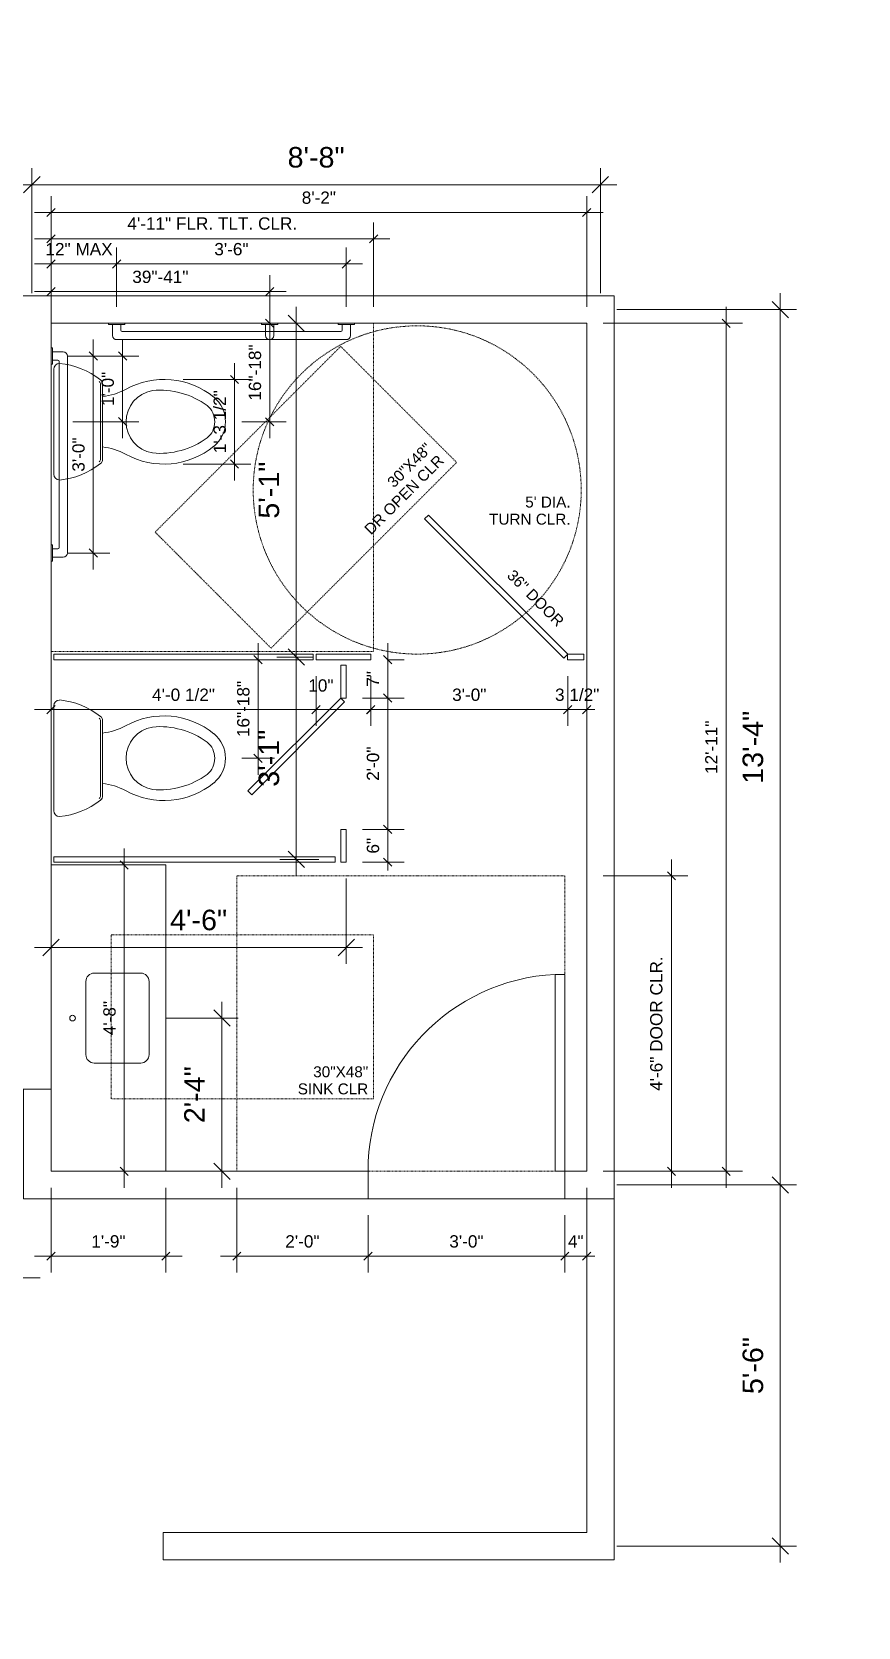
# Model space of a CAD drawing. Header units: inches. Extents: x -2804 to 58974, y -36095 to 66.
# Drawn here: x 24116.1 to 24267.2, y -24337.8 to -24046.2 of the extents above; entities that cross this region are included whole.
import ezdxf

# ---------------------------------------------------------------- set-up
doc = ezdxf.new("R2010")
doc.units = ezdxf.units.IN
doc.header["$MEASUREMENT"] = 0
doc.header["$XCLIPFRAME"] = 2
doc.linetypes.add('IMPORT-HIDDEN2 _3_', pattern=[0.09375, 0.0625, -0.03125])
for name, color, linetype, lineweight in [('15xx-Jefferson-REHAB-pr5_dwg', 45, 'Continuous', 9), ('A-CABINET-UNDER', 7, 'IMPORT-HIDDEN2 _3_', 9), ('A-DIM', 7, 'Continuous', 9), ('A-DIM-TLT', 7, 'Continuous', 9), ('A-DOOR', 31, 'Continuous', 13), ('A-FLR-CLEAR', 7, 'IMPORT-HIDDEN2 _3_', 9), ('A-WALL', 113, 'Continuous', 13), ('G-ANNO-REFR', 1, 'Continuous', 9), ('P-Flor-Fixt', 7, 'Continuous', 9)]:
    doc.layers.add(name, color=color, linetype=linetype, lineweight=lineweight)
doc.styles.add('Arial_1', font='arial.ttf', dxfattribs={"height": 2.25})
doc.styles.add('Arial_6', font='arial.ttf', dxfattribs={"height": 3.75})
doc.styles.add('Arial_9', font='arial.ttf', dxfattribs={"height": 2})
picture_1 = doc.add_image_def('image1.jpg', size_in_pixel=(1920, 1080))

# ---------------------------------------------------------------- blocks, each defined once
blk = doc.blocks.new('15xx-Jefferson-REHAB-pr5_dwg__ARCHTICK-1286411-Site Locator Map')
at = {"layer": 'A-DIM'}
blk.add_line((-0.5, -0.5), (0.5, 0.5), dxfattribs=at)
blk = doc.blocks.new('15xx-Jefferson-REHAB-pr5_dwg_KOHTLT-1286400-Site Locator Map')
at = {"layer": 'P-Flor-Fixt', "flags": 128}
for points in [[(6.49, 9.5), (0, 9.5), (-6.49, 9.5)], [(6.49, 9.12), (0, 9.12), (-6.49, 9.12)], [(-9.12, 1), (0, 1), (9.12, 1)]]:
    blk.add_lwpolyline(points, dxfattribs=at)
at = {"layer": 'P-Flor-Fixt'}
for centre, radius, start, end in [((-0.01, 25.38), 5.5, 89.9234, 140.4789), ((0.01, 25.38), 5.5, 39.5211, 90.0766), ((6.37, 20.18), 13.73, 140.6898, 209.0889), ((-0.01, 25.38), 3.63, 89.8837, 140.428), ((0.01, 25.38), 3.63, 39.572, 90.1163), ((-6.37, 20.18), 13.73, 330.9111, 39.3102), ((8.46, 19.46), 13.95, 143.874, 185.3101), ((-8.46, 19.46), 13.95, 354.6899, 36.126), ((0, 19.09), 5.5, 189.5705, 350.4295), ((-15.92, 8.09), 11.63, 6.9769, 27.7312), ((15.92, 8.09), 11.63, 152.2688, 173.0231), ((3.17, 0.8), 13.35, 141.4587, 174.8594), ((-6.49, 8.5), 1, 90, 141.4587), ((-6.49, 8.5), 0.625, 90, 141.4587), ((6.49, 8.5), 1, 38.5413, 90), ((6.49, 8.5), 0.625, 38.5413, 90), ((-3.17, 0.8), 13.35, 5.1406, 38.5413), ((-9.12, 2), 1, 180, 270), ((9.12, 2), 1, 270, 0)]:
    blk.add_arc(centre, radius, start, end, dxfattribs=at)
blk = doc.blocks.new('15xx-Jefferson-REHAB-pr5_dwg_KTLTR-1286437-Site Locator Map')
blk.add_blockref('15xx-Jefferson-REHAB-pr5_dwg_KOHTLT-1286400-Site Locator Map', (-18, 0))
blk = doc.blocks.new('15xx-Jefferson-REHAB-pr5_dwg__ARCHTICK-1286430-Site Locator Map')
at = {"layer": 'A-DIM-TLT'}
blk.add_line((-0.5, -0.5), (0.5, 0.5), dxfattribs=at)
blk = doc.blocks.new('15xx-Jefferson-REHAB-pr5_dwg_36-GB-1286438-Site Locator Map')
at = {"layer": 'P-Flor-Fixt'}
for p, q in [((-3, -36), (-3, 0)), ((-0.25, 0.75), (-2.25, 0.75)), ((-1.5, -35), (-1.5, -1)), ((-0.25, -0.75), (-1.25, -0.75)), ((-0.25, -36.75), (-2.25, -36.75)), ((-0.25, -35.25), (-1.25, -35.25))]:
    blk.add_line(p, q, dxfattribs=at)
at = {"layer": 'P-Flor-Fixt', "flags": 128}
for points in [[(0, 1.48), (-0.25, 1.48), (-0.25, -1.48), (0, -1.48)], [(0, -34.52), (-0.25, -34.52), (-0.25, -37.48), (0, -37.48)]]:
    blk.add_lwpolyline(points, close=True, dxfattribs=at)
at = {"layer": 'P-Flor-Fixt'}
for centre, radius, start, end in [((-2.25, 0), 0.75, 90, 180), ((-1.25, -1), 0.25, 90, 180), ((-2.25, -36), 0.75, 180, 270), ((-1.25, -35), 0.25, 180, 270)]:
    blk.add_arc(centre, radius, start, end, dxfattribs=at)
blk = doc.blocks.new('15xx-Jefferson-REHAB-pr5_dwg_42-GB-1286439-Site Locator Map')
at = {"layer": 'P-Flor-Fixt'}
for p, q in [((-42.75, -0.25), (-42.75, -2.25)), ((-41.25, -0.25), (-41.25, -1.25)), ((-1, -1.5), (-41, -1.5)), ((-0.75, -0.25), (-0.75, -1.25)), ((0.75, -0.25), (0.75, -2.25)), ((0, -3), (-42, -3))]:
    blk.add_line(p, q, dxfattribs=at)
at = {"layer": 'P-Flor-Fixt', "flags": 128}
for points in [[(-40.52, 0), (-43.48, 0), (-43.48, -0.25), (-40.52, -0.25)], [(1.48, 0), (-1.48, 0), (-1.48, -0.25), (1.48, -0.25)]]:
    blk.add_lwpolyline(points, close=True, dxfattribs=at)
at = {"layer": 'P-Flor-Fixt'}
for centre, radius, start, end in [((-42, -2.25), 0.75, 180, 270), ((-41, -1.25), 0.25, 180, 270), ((-1, -1.25), 0.25, 270, 0), ((0, -2.25), 0.75, 270, 0)]:
    blk.add_arc(centre, radius, start, end, dxfattribs=at)
blk = doc.blocks.new('15xx-Jefferson-REHAB-pr5_dwg_VERT-GB-1286440-Site Locator Map')
at = {"layer": 'P-Flor-Fixt'}
for p, q in [((-0.75, -0.25), (-0.75, -2.25)), ((0.75, -0.25), (0.75, -2.25))]:
    blk.add_line(p, q, dxfattribs=at)
at = {"layer": 'P-Flor-Fixt', "flags": 128}
blk.add_lwpolyline([(1.48, 0), (-1.48, 0), (-1.48, -0.25), (1.48, -0.25)], close=True, dxfattribs=at)
at = {"layer": 'P-Flor-Fixt'}
blk.add_arc((0, -2.25), 0.75, 180, 360, dxfattribs=at)
blk = doc.blocks.new('15xx-Jefferson-REHAB-pr5_dwg_SINK-TOP-1286442-Site Locator Map')
at = {"layer": 'P-Flor-Fixt'}
for p, q in [((2.06, -7.18), (2.06, 6.18)), ((3.6, 7.72), (12.08, 7.72)), ((13.62, 6.18), (13.62, -7.18)), ((12.08, -8.72), (3.6, -8.72))]:
    blk.add_line(p, q, dxfattribs=at)
blk.add_circle((16.06, -0.5), 0.514, dxfattribs=at)
for centre, start, end in [((3.6, 6.18), 90, 180), ((12.08, 6.18), 360, 90), ((3.6, -7.18), 180, 270), ((12.08, -7.18), 270, 0)]:
    blk.add_arc(centre, 1.54, start, end, dxfattribs=at)
blk = doc.blocks.new('15xx-Jefferson-REHAB-pr5_dwg_DOORBLK-1286434-Site Locator Map')
at = {"layer": 'A-DOOR', "color": 7, "lineweight": 9, "flags": 128}
blk.add_lwpolyline([(-1.75, 0), (-1.75, 36), (0, 36), (0, 0)], close=True, dxfattribs=at)
at = {"layer": 'A-DOOR', "color": 7, "lineweight": 9}
blk.add_arc((-1.79, 0), 36.04, 360, 87.146, dxfattribs=at)
blk = doc.blocks.new('15xx-Jefferson-REHAB-pr5_dwg-1211969-Site Locator Map')
at = {"layer": 'A-CABINET-UNDER', "flags": 128}
blk.add_lwpolyline([(13709.39, 8855.44), (13675.45, 8821.5), (13696.66, 8800.29), (13730.6, 8834.23)], close=True, dxfattribs=at)
at = {"layer": 'A-CABINET-UNDER'}
blk.add_circle((13723.39, 8829.2), 30, dxfattribs=at)
at = {"layer": 'A-DIM'}
for p, q in [((13756.89, 8865.17), (13756.89, 8887.99)), ((13545.94, 8884.99), (13655.91, 8884.99)), ((13759.89, 8884.99), (13649.91, 8884.99)), ((13789.79, 8699.17), (13789.79, 8865.17)), ((13701.27, 8862.67), (13701.27, 8795.67)), ((13759.89, 8862.17), (13792.79, 8862.17)), ((13712.41, 8859.67), (13698.27, 8859.67)), ((13701.27, 8801.67), (13701.27, 8758.67)), ((13705.41, 8761.67), (13698.27, 8761.67)), ((13710.41, 8758.17), (13710.41, 8742.58)), ((13656.41, 8754.17), (13656.41, 8742.58)), ((13713.41, 8745.58), (13653.41, 8745.58)), ((13687.67, 8701.67), (13687.67, 8735.67)), ((13677.36, 8732.67), (13690.67, 8732.67)), ((13659.41, 8704.67), (13690.67, 8704.67)), ((13789.79, 8705.17), (13789.79, 8633.17)), ((13759.89, 8636.17), (13792.79, 8636.17))]:
    blk.add_line(p, q, dxfattribs=at)
at = {"layer": 'A-DIM', "flags": 128}
for points in [[(13652.91, 8887.99), (13652.91, 8865.17)], [(13704.27, 8798.67), (13697.7, 8798.67)], [(13792.79, 8702.17), (13759.89, 8702.17)]]:
    blk.add_lwpolyline(points, close=True, dxfattribs=at)
blk.add_lwpolyline([(13633.41, 8685.22), (13636.41, 8685.22), (13651.41, 8685.22), (13654.41, 8685.22)], dxfattribs=at)
at = {"layer": 'A-DIM-TLT'}
for p, q in [((13754.39, 8862.67), (13754.39, 8882.91)), ((13757.39, 8879.91), (13653.41, 8879.91)), ((13715.41, 8862.67), (13715.41, 8878.11)), ((13653.41, 8875.11), (13718.41, 8875.11)), ((13710.41, 8862.67), (13710.41, 8873.5)), ((13653.41, 8870.5), (13671.41, 8870.5)), ((13665.41, 8870.5), (13713.41, 8870.5)), ((13696.41, 8862.67), (13696.41, 8868.45)), ((13653.41, 8865.45), (13699.41, 8865.45)), ((13696.42, 8838.66), (13696.42, 8862.67)), ((13779.9, 8701.67), (13779.9, 8862.67)), ((13690.29, 8859.67), (13699.42, 8859.67)), ((13757.39, 8859.67), (13782.9, 8859.67)), ((13664.15, 8856.67), (13664.15, 8814.67)), ((13669.5, 8838.67), (13669.5, 8856.67)), ((13659.41, 8853.67), (13667.15, 8853.67)), ((13659.66, 8853.67), (13672.5, 8853.67)), ((13689.98, 8830.93), (13689.98, 8852.4)), ((13680.58, 8849.4), (13692.98, 8849.4)), ((13660.41, 8841.67), (13672.5, 8841.67)), ((13691.32, 8841.66), (13699.42, 8841.66)), ((13680.58, 8833.93), (13692.98, 8833.93)), ((13659.41, 8817.67), (13667.15, 8817.67)), ((13694.28, 8777.16), (13694.28, 8801.17)), ((13718, 8801.17), (13718, 8788.17)), ((13690.29, 8798.17), (13697.28, 8798.17)), ((13717.91, 8798.17), (13721, 8798.17)), ((13656.41, 8795.17), (13656.41, 8786.06)), ((13714.89, 8795.17), (13714.89, 8786.06)), ((13718, 8794.17), (13718, 8764.17)), ((13754.39, 8795.17), (13754.39, 8786.06)), ((13653.41, 8789.06), (13707.89, 8789.06)), ((13717.89, 8789.06), (13701.89, 8789.06)), ((13691.32, 8780.16), (13697.28, 8780.16)), ((13669.8, 8763.67), (13669.8, 8701.67)), ((13713.41, 8761.17), (13721, 8761.17)), ((13769.9, 8761.67), (13769.9, 8701.67)), ((13659.41, 8760.67), (13672.8, 8760.67)), ((13757.39, 8758.67), (13772.9, 8758.67)), ((13659.41, 8704.67), (13672.8, 8704.67)), ((13656.41, 8701.67), (13656.41, 8686.15)), ((13677.41, 8701.67), (13677.41, 8686.15)), ((13690.39, 8701.67), (13690.39, 8686.15)), ((13754.39, 8701.67), (13754.39, 8686.15)), ((13680.41, 8689.15), (13653.41, 8689.15)), ((13687.39, 8689.15), (13717.39, 8689.15)), ((13753.39, 8689.15), (13711.39, 8689.15))]:
    blk.add_line(p, q, dxfattribs=at)
at = {"layer": 'A-DIM-TLT', "flags": 128}
for points in [[(13656.41, 8878.11), (13656.41, 8862.67), (13656.41, 8882.91)], [(13656.41, 8868.45), (13656.41, 8862.67), (13656.41, 8873.5)], [(13649.41, 8725.67), (13649.41, 8864.67), (13759.39, 8864.67), (13759.39, 8699.67), (13651.41, 8699.67)], [(13750.91, 8795.17), (13750.91, 8786.06), (13750.91, 8795.17), (13750.91, 8786.06)], [(13749.41, 8789.06), (13750.91, 8789.06), (13754.39, 8789.06), (13755.89, 8789.06)], [(13718, 8768.67), (13718, 8767.17), (13718, 8761.17), (13718, 8759.67)], [(13772.9, 8704.67), (13757.39, 8704.67), (13782.9, 8704.67)], [(13748.89, 8689.15), (13750.39, 8689.15), (13754.39, 8689.15), (13755.89, 8689.15)]]:
    blk.add_lwpolyline(points, dxfattribs=at)
for points in [[(13668.41, 8873.5), (13668.41, 8862.67)], [(13546.44, 8719.67), (13656.41, 8719.67), (13656.41, 8864.67), (13546.44, 8864.67)], [(13704.89, 8786.06), (13704.89, 8795.17)], [(13714.91, 8786.06), (13714.91, 8795.17)], [(13721, 8791.17), (13713.41, 8791.17)], [(13753.91, 8789.06), (13711.91, 8789.06)], [(13721, 8767.17), (13713.41, 8767.17)], [(13714.39, 8686.15), (13714.39, 8696.67)], [(13750.39, 8686.15), (13750.39, 8696.67)]]:
    blk.add_lwpolyline(points, close=True, dxfattribs=at)
at = {"layer": 'A-FLR-CLEAR', "flags": 128}
for points in [[(13715.41, 8859.67), (13715.41, 8799.67), (13656.41, 8799.67), (13656.41, 8859.67)], [(13690.39, 8704.67), (13690.39, 8758.67), (13750.39, 8758.67), (13750.39, 8704.67)], [(13715.41, 8747.92), (13715.41, 8717.92), (13667.41, 8717.92), (13667.41, 8747.92)]]:
    blk.add_lwpolyline(points, close=True, dxfattribs=at)
at = {"layer": 'A-WALL', "color": 7, "lineweight": 9, "flags": 128}
for points in [[(13714.39, 8699.67), (13714.39, 8704.67), (13656.41, 8704.67), (13656.41, 8859.67), (13754.39, 8859.67), (13754.39, 8704.67), (13750.39, 8704.67), (13750.39, 8699.67), (13754.39, 8699.67), (13754.39, 8638.67), (13676.91, 8638.67), (13676.91, 8633.67)], [(13651.41, 8719.67), (13651.41, 8699.67), (13714.39, 8699.67)], [(13759.39, 8699.67), (13759.39, 8633.67), (13676.91, 8633.67)]]:
    blk.add_lwpolyline(points, dxfattribs=at)
at = {"layer": 'P-Flor-Fixt', "flags": 128}
for points in [[(13750.91, 8799.17), (13725.46, 8824.62), (13724.75, 8823.92), (13750.21, 8798.46)], [(13704.39, 8798.17), (13656.91, 8798.17), (13656.91, 8799.17), (13704.39, 8799.17)], [(13704.89, 8798.17), (13704.89, 8799.17), (13714.89, 8799.17), (13714.89, 8798.17)], [(13753.89, 8799.17), (13753.89, 8798.17), (13750.89, 8798.17), (13750.89, 8799.17)], [(13709.41, 8797.17), (13710.41, 8797.17), (13710.41, 8791.17), (13709.41, 8791.17)], [(13709.41, 8791.17), (13710.12, 8790.46), (13693.15, 8773.49), (13692.44, 8774.2)], [(13709.41, 8767.17), (13710.41, 8767.17), (13710.41, 8761.17), (13709.41, 8761.17)], [(13708.41, 8761.17), (13656.91, 8761.17), (13656.91, 8762.17), (13708.41, 8762.17)]]:
    blk.add_lwpolyline(points, close=True, dxfattribs=at)
blk.add_lwpolyline([(13656.41, 8760.67), (13677.41, 8760.67), (13677.41, 8704.67)], dxfattribs=at)
for name, p, xscale, yscale, zscale in [('15xx-Jefferson-REHAB-pr5_dwg__ARCHTICK-1286411-Site Locator Map', (13652.91, 8884.99), 3, 3, 3), ('15xx-Jefferson-REHAB-pr5_dwg__ARCHTICK-1286411-Site Locator Map', (13756.89, 8884.99), 3, 3, 3), ('15xx-Jefferson-REHAB-pr5_dwg__ARCHTICK-1286430-Site Locator Map', (13754.39, 8879.91), 1.5, 1.5, 1.5), ('15xx-Jefferson-REHAB-pr5_dwg__ARCHTICK-1286430-Site Locator Map', (13715.41, 8875.11), 1.5, 1.5, 1.5), ('15xx-Jefferson-REHAB-pr5_dwg__ARCHTICK-1286430-Site Locator Map', (13668.41, 8870.5), 1.5, 1.5, 1.5), ('15xx-Jefferson-REHAB-pr5_dwg__ARCHTICK-1286430-Site Locator Map', (13710.41, 8870.5), 1.5, 1.5, 1.5), ('15xx-Jefferson-REHAB-pr5_dwg__ARCHTICK-1286430-Site Locator Map', (13696.41, 8865.45), 1.5, 1.5, 1.5), ('15xx-Jefferson-REHAB-pr5_dwg__ARCHTICK-1286430-Site Locator Map', (13704.89, 8789.06), 1.5, 1.5, 1.5), ('15xx-Jefferson-REHAB-pr5_dwg__ARCHTICK-1286430-Site Locator Map', (13714.89, 8789.06), 1.5, 1.5, 1.5), ('15xx-Jefferson-REHAB-pr5_dwg__ARCHTICK-1286430-Site Locator Map', (13750.91, 8789.06), 1.5, 1.5, 1.5), ('15xx-Jefferson-REHAB-pr5_dwg__ARCHTICK-1286430-Site Locator Map', (13750.91, 8789.06), 1.5, 1.5, 1.5), ('15xx-Jefferson-REHAB-pr5_dwg__ARCHTICK-1286430-Site Locator Map', (13750.91, 8789.06), 1.5, 1.5, 1.5), ('15xx-Jefferson-REHAB-pr5_dwg__ARCHTICK-1286411-Site Locator Map', (13710.41, 8745.58), 3, 3, 3), ('15xx-Jefferson-REHAB-pr5_dwg__ARCHTICK-1286430-Site Locator Map', (13677.41, 8689.15), 1.5, 1.5, 1.5), ('15xx-Jefferson-REHAB-pr5_dwg__ARCHTICK-1286430-Site Locator Map', (13714.39, 8689.15), 1.5, 1.5, 1.5), ('15xx-Jefferson-REHAB-pr5_dwg__ARCHTICK-1286430-Site Locator Map', (13750.39, 8689.15), 1.5, 1.5, 1.5), ('15xx-Jefferson-REHAB-pr5_dwg__ARCHTICK-1286430-Site Locator Map', (13750.39, 8689.15), 1.5, 1.5, 1.5)]:
    blk.add_blockref(name, p, dxfattribs=dict(xscale=xscale, yscale=yscale, zscale=zscale))
for name, p, xscale, yscale, zscale, rotation in [('15xx-Jefferson-REHAB-pr5_dwg__ARCHTICK-1286411-Site Locator Map', (13652.91, 8884.99), 3, 3, 3, 180), ('15xx-Jefferson-REHAB-pr5_dwg__ARCHTICK-1286430-Site Locator Map', (13656.41, 8879.91), 1.5, 1.5, 1.5, 180), ('15xx-Jefferson-REHAB-pr5_dwg__ARCHTICK-1286430-Site Locator Map', (13656.41, 8875.11), 1.5, 1.5, 1.5, 180), ('15xx-Jefferson-REHAB-pr5_dwg__ARCHTICK-1286430-Site Locator Map', (13656.41, 8870.5), 1.5, 1.5, 1.5, 180), ('15xx-Jefferson-REHAB-pr5_dwg__ARCHTICK-1286430-Site Locator Map', (13668.41, 8870.5), 1.5, 1.5, 1.5, 180), ('15xx-Jefferson-REHAB-pr5_dwg__ARCHTICK-1286430-Site Locator Map', (13656.41, 8865.45), 1.5, 1.5, 1.5, 180), ('15xx-Jefferson-REHAB-pr5_dwg__ARCHTICK-1286411-Site Locator Map', (13789.79, 8862.17), 3, 3, 3, 89.99999999999999), ('15xx-Jefferson-REHAB-pr5_dwg__ARCHTICK-1286430-Site Locator Map', (13696.42, 8859.67), 1.5, 1.5, 1.5, 89.99999999999999), ('15xx-Jefferson-REHAB-pr5_dwg__ARCHTICK-1286411-Site Locator Map', (13701.27, 8859.67), 3, 3, 3, 89.99999999999999), ('15xx-Jefferson-REHAB-pr5_dwg__ARCHTICK-1286430-Site Locator Map', (13779.9, 8859.67), 1.5, 1.5, 1.5, 89.99999999999999), ('15xx-Jefferson-REHAB-pr5_dwg__ARCHTICK-1286430-Site Locator Map', (13664.15, 8853.67), 1.5, 1.5, 1.5, 89.99999999999999), ('15xx-Jefferson-REHAB-pr5_dwg__ARCHTICK-1286430-Site Locator Map', (13669.5, 8853.67), 1.5, 1.5, 1.5, 89.99999999999999), ('15xx-Jefferson-REHAB-pr5_dwg__ARCHTICK-1286430-Site Locator Map', (13689.98, 8849.4), 1.5, 1.5, 1.5, 89.99999999999999), ('15xx-Jefferson-REHAB-pr5_dwg__ARCHTICK-1286430-Site Locator Map', (13669.5, 8841.67), 1.5, 1.5, 1.5, 270), ('15xx-Jefferson-REHAB-pr5_dwg__ARCHTICK-1286430-Site Locator Map', (13696.42, 8841.66), 1.5, 1.5, 1.5, 270), ('15xx-Jefferson-REHAB-pr5_dwg__ARCHTICK-1286430-Site Locator Map', (13689.98, 8833.93), 1.5, 1.5, 1.5, 270), ('15xx-Jefferson-REHAB-pr5_dwg__ARCHTICK-1286430-Site Locator Map', (13664.15, 8817.67), 1.5, 1.5, 1.5, 270), ('15xx-Jefferson-REHAB-pr5_dwg__ARCHTICK-1286411-Site Locator Map', (13701.27, 8798.67), 3, 3, 3, 270), ('15xx-Jefferson-REHAB-pr5_dwg__ARCHTICK-1286411-Site Locator Map', (13701.27, 8798.67), 3, 3, 3, 89.99999999999999), ('15xx-Jefferson-REHAB-pr5_dwg__ARCHTICK-1286430-Site Locator Map', (13694.28, 8798.17), 1.5, 1.5, 1.5, 89.99999999999999), ('15xx-Jefferson-REHAB-pr5_dwg__ARCHTICK-1286430-Site Locator Map', (13718, 8798.17), 1.5, 1.5, 1.5, 89.99999999999999), ('15xx-Jefferson-REHAB-pr5_dwg__ARCHTICK-1286430-Site Locator Map', (13718, 8791.17), 1.5, 1.5, 1.5, 270), ('15xx-Jefferson-REHAB-pr5_dwg__ARCHTICK-1286430-Site Locator Map', (13718, 8791.17), 1.5, 1.5, 1.5, 89.99999999999999), ('15xx-Jefferson-REHAB-pr5_dwg__ARCHTICK-1286430-Site Locator Map', (13656.41, 8789.06), 1.5, 1.5, 1.5, 180), ('15xx-Jefferson-REHAB-pr5_dwg__ARCHTICK-1286430-Site Locator Map', (13704.89, 8789.06), 1.5, 1.5, 1.5, 180), ('15xx-Jefferson-REHAB-pr5_dwg__ARCHTICK-1286430-Site Locator Map', (13714.91, 8789.06), 1.5, 1.5, 1.5, 180), ('15xx-Jefferson-REHAB-pr5_dwg__ARCHTICK-1286430-Site Locator Map', (13714.91, 8789.06), 1.5, 1.5, 1.5, 180), ('15xx-Jefferson-REHAB-pr5_dwg__ARCHTICK-1286430-Site Locator Map', (13754.39, 8789.06), 1.5, 1.5, 1.5, 180), ('15xx-Jefferson-REHAB-pr5_dwg__ARCHTICK-1286430-Site Locator Map', (13694.28, 8780.16), 1.5, 1.5, 1.5, 270), ('15xx-Jefferson-REHAB-pr5_dwg__ARCHTICK-1286430-Site Locator Map', (13718, 8767.17), 1.5, 1.5, 1.5, 270), ('15xx-Jefferson-REHAB-pr5_dwg__ARCHTICK-1286430-Site Locator Map', (13718, 8767.17), 1.5, 1.5, 1.5, 270), ('15xx-Jefferson-REHAB-pr5_dwg__ARCHTICK-1286430-Site Locator Map', (13669.8, 8760.67), 1.5, 1.5, 1.5, 89.99999999999999), ('15xx-Jefferson-REHAB-pr5_dwg__ARCHTICK-1286411-Site Locator Map', (13701.27, 8761.67), 3, 3, 3, 270), ('15xx-Jefferson-REHAB-pr5_dwg__ARCHTICK-1286430-Site Locator Map', (13718, 8761.17), 1.5, 1.5, 1.5, 89.99999999999999), ('15xx-Jefferson-REHAB-pr5_dwg__ARCHTICK-1286430-Site Locator Map', (13769.9, 8758.67), 1.5, 1.5, 1.5, 89.99999999999999), ('15xx-Jefferson-REHAB-pr5_dwg__ARCHTICK-1286411-Site Locator Map', (13656.41, 8745.58), 3, 3, 3, 180), ('15xx-Jefferson-REHAB-pr5_dwg__ARCHTICK-1286411-Site Locator Map', (13687.67, 8732.67), 3, 3, 3, 89.99999999999999), ('15xx-Jefferson-REHAB-pr5_dwg__ARCHTICK-1286411-Site Locator Map', (13687.67, 8704.67), 3, 3, 3, 270), ('15xx-Jefferson-REHAB-pr5_dwg__ARCHTICK-1286430-Site Locator Map', (13669.8, 8704.67), 1.5, 1.5, 1.5, 270), ('15xx-Jefferson-REHAB-pr5_dwg__ARCHTICK-1286430-Site Locator Map', (13769.9, 8704.67), 1.5, 1.5, 1.5, 270), ('15xx-Jefferson-REHAB-pr5_dwg__ARCHTICK-1286430-Site Locator Map', (13779.9, 8704.67), 1.5, 1.5, 1.5, 270), ('15xx-Jefferson-REHAB-pr5_dwg__ARCHTICK-1286411-Site Locator Map', (13789.79, 8702.17), 3, 3, 3, 270), ('15xx-Jefferson-REHAB-pr5_dwg__ARCHTICK-1286411-Site Locator Map', (13789.79, 8702.17), 3, 3, 3, 89.99999999999999), ('15xx-Jefferson-REHAB-pr5_dwg__ARCHTICK-1286430-Site Locator Map', (13656.41, 8689.15), 1.5, 1.5, 1.5, 180), ('15xx-Jefferson-REHAB-pr5_dwg__ARCHTICK-1286430-Site Locator Map', (13690.39, 8689.15), 1.5, 1.5, 1.5, 180), ('15xx-Jefferson-REHAB-pr5_dwg__ARCHTICK-1286430-Site Locator Map', (13714.39, 8689.15), 1.5, 1.5, 1.5, 180), ('15xx-Jefferson-REHAB-pr5_dwg__ARCHTICK-1286430-Site Locator Map', (13754.39, 8689.15), 1.5, 1.5, 1.5, 180), ('15xx-Jefferson-REHAB-pr5_dwg__ARCHTICK-1286411-Site Locator Map', (13789.79, 8636.17), 3, 3, 3, 270)]:
    blk.add_blockref(name, p, dxfattribs=dict(xscale=xscale, yscale=yscale, zscale=zscale, rotation=rotation))
at = {"extrusion": (0, 0, -1), "zscale": -1}
for name, p in [('15xx-Jefferson-REHAB-pr5_dwg_42-GB-1286439-Site Locator Map', (-13668.41, 8859.67)), ('15xx-Jefferson-REHAB-pr5_dwg_VERT-GB-1286440-Site Locator Map', (-13696.41, 8859.67)), ('15xx-Jefferson-REHAB-pr5_dwg_36-GB-1286438-Site Locator Map', (-13656.41, 8853.67)), ('15xx-Jefferson-REHAB-pr5_dwg_SINK-TOP-1286442-Site Locator Map', (-13676.41, 8733.17)), ('15xx-Jefferson-REHAB-pr5_dwg_DOORBLK-1286434-Site Locator Map', (-13748.64, 8704.67))]:
    blk.add_blockref(name, p, dxfattribs=at)
at = {"extrusion": (0, 0, -1), "xscale": 1.051350427351281, "yscale": 1.051350427351281, "zscale": -1.051350427351281, "rotation": 90.00000000000001}
for p in [(-13655.86, 8860.59), (-13655.86, 8799.09)]:
    blk.add_blockref('15xx-Jefferson-REHAB-pr5_dwg_KTLTR-1286437-Site Locator Map', p, dxfattribs=at)
at = {"layer": 'A-DIM', "char_height": 3.75, "width": 12.3988, "attachment_point": 2, "line_spacing_factor": 0.938532, "style": 'Arial_6'}
for s, insert in [('8\'-8"', (13704.9, 8891.88)), ('4\'-6"', (13683.41, 8752.48))]:
    blk.add_mtext(s, dxfattribs=dict(at, insert=insert))
at = {"layer": 'A-DIM', "char_height": 3.75, "attachment_point": 2, "rotation": 90, "line_spacing_factor": 0.938532, "style": 'Arial_6'}
for s, insert, width in [('5\'-1"', (13694.38, 8829.17), 12.3988), ('13\'-4"', (13782.9, 8782.17), 15.876), ('3\'-1"', (13694.38, 8780.17), 12.3988), ('2\'-4"', (13680.77, 8718.67), 12.3988), ('5\'-6"', (13782.9, 8669.17), 12.3988)]:
    blk.add_mtext(s, dxfattribs=dict(at, insert=insert, width=width))
at = {"layer": 'A-DIM-TLT', "line_spacing_factor": 0.938532}
for s, insert, char_height, width, attachment_point, style in [('8\'-2"', (13705.4, 8883.75), 2.25, 7.4395, 2, 'Arial_1'), ('4\'-11" FLR. TLT. CLR.', (13685.91, 8879.02), 2.25, 36.9504, 2, 'Arial_1'), ('12" MAX', (13661.54, 8874.34), 2.25, 14.6319, 2, 'Arial_1'), ('3\'-6"', (13689.41, 8874.34), 2.25, 7.4395, 2, 'Arial_1'), ('39"-41"', (13676.41, 8869.28), 2.25, 12.2161, 2, 'Arial_1'), ("5' DIA.\\PTURN CLR.", (13751.44, 8827.99), 2, 17.6912, 3, 'Arial_9'), ('10"', (13705.77, 8794.59), 2.25, 5.4904, 2, 'Arial_1'), ('4\'-0 1/2"', (13680.65, 8792.9), 2.25, 13.6985, 2, 'Arial_1'), ('3\'-0"', (13732.91, 8792.9), 2.25, 7.4395, 2, 'Arial_1'), ('3\'-0"', (13732.91, 8792.9), 2.25, 7.4395, 2, 'Arial_1'), ('3 1/2"', (13752.65, 8792.9), 2.25, 9.6631, 2, 'Arial_1'), ('30"X48"\\PSINK CLR', (13714.43, 8723.86), 2, 15.3242, 3, 'Arial_9'), ('1\'-9"', (13666.91, 8692.99), 2.25, 7.4395, 2, 'Arial_1'), ('2\'-0"', (13702.39, 8692.99), 2.25, 7.4395, 2, 'Arial_1'), ('3\'-0"', (13732.39, 8692.99), 2.25, 7.4395, 2, 'Arial_1'), ('4"', (13752.39, 8692.99), 2.25, 3.404, 2, 'Arial_1')]:
    blk.add_mtext(s, dxfattribs=dict(at, insert=insert, char_height=char_height, width=width, attachment_point=attachment_point, style=style))
for s, insert, char_height, width, attachment_point, rotation, style in [('16"-18"', (13692.58, 8850.66), 2.25, 12.2161, 2, 90, 'Arial_1'), ('1\'-0"', (13665.66, 8847.67), 2.25, 7.4395, 2, 90, 'Arial_1'), ('1\'-3 1/2"', (13686.14, 8841.67), 2.25, 13.6985, 2, 90, 'Arial_1'), ('3\'-0"', (13660.31, 8835.67), 2.25, 7.4395, 2, 90, 'Arial_1'), ('30"X48"\\PDR OPEN CLR', (13724.82, 8838), 2, 22.6935, 3, 45, 'Arial_9'), ('36" DOOR', (13750.45, 8805.45), 2, 15.7634, 3, 315, 'Arial_9'), ('16"-18"', (13690.45, 8789.16), 2.25, 12.2161, 2, 90, 'Arial_1'), ('7"', (13714.17, 8794.67), 2.25, 3.404, 2, 90, 'Arial_1'), ('12\'-11"', (13776.06, 8782.17), 2.25, 11.6122, 2, 90, 'Arial_1'), ('2\'-0"', (13714.17, 8779.17), 2.25, 7.4395, 2, 90, 'Arial_1'), ('6"', (13714.17, 8764.17), 2.25, 3.404, 2, 90, 'Arial_1'), ('4\'-6" DOOR CLR.', (13765.99, 8731.67), 2.25, 29.2364, 2, 90, 'Arial_1'), ('4\'-8"', (13665.97, 8732.67), 2.25, 7.4395, 2, 90, 'Arial_1')]:
    blk.add_mtext(s, dxfattribs=dict(at, insert=insert, char_height=char_height, width=width, attachment_point=attachment_point, rotation=rotation, style=style))

msp = doc.modelspace()

# ---------------------------------------------------------------- block references
at = {"layer": '15xx-Jefferson-REHAB-pr5_dwg', "color": 7}
msp.add_blockref('15xx-Jefferson-REHAB-pr5_dwg-1211969-Site Locator Map', (10463.16, -32959.13), dxfattribs=at)

# ---------------------------------------------------------------- pictures from other files: only their frames are drawn
at = {"layer": 'G-ANNO-REFR'}
image = msp.add_image(picture_1, insert=(2622.27, -39288.79), size_in_units=(58514.29, 32914.29), dxfattribs=at)
image.set_boundary_path([(6.22075, 974.7155), (6.22075, 84.07945), (1848.5501, 84.07945), (1848.5501, 974.7155), (6.22075, 974.7155)])
image.dxf.flags = 15

doc.saveas('drawing.dxf')
